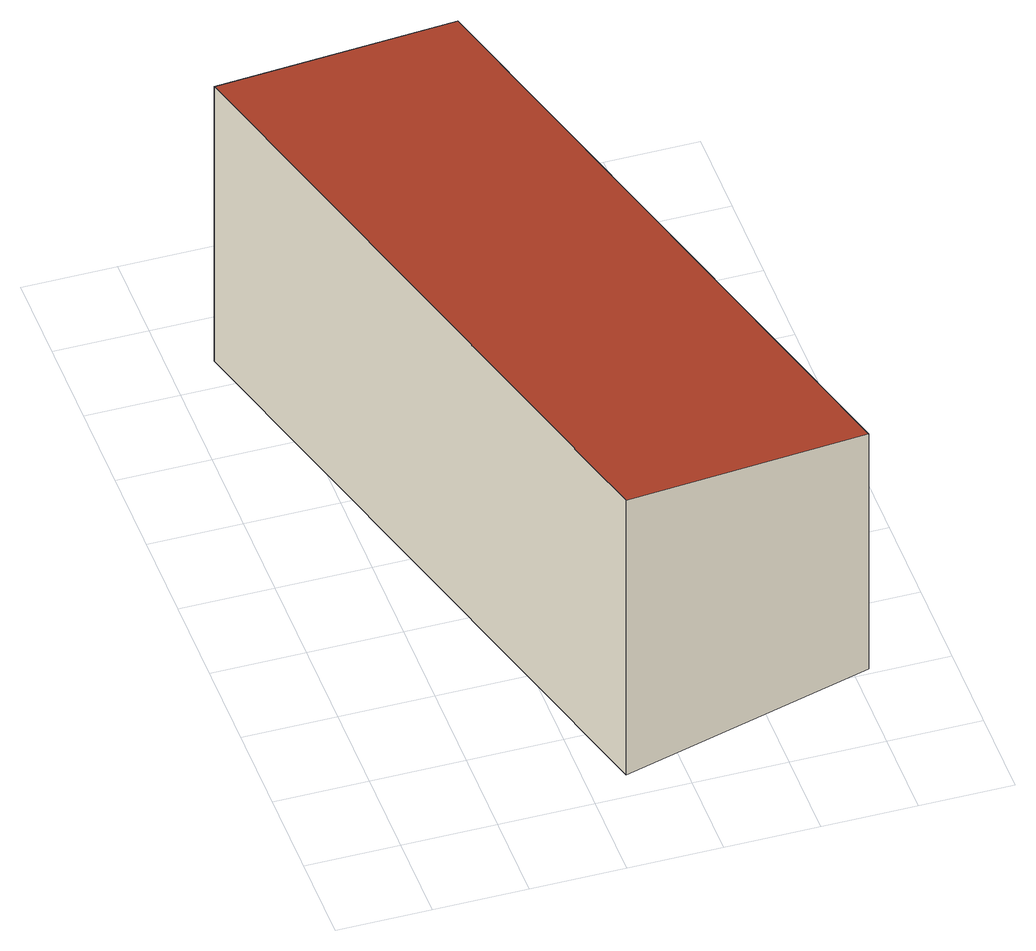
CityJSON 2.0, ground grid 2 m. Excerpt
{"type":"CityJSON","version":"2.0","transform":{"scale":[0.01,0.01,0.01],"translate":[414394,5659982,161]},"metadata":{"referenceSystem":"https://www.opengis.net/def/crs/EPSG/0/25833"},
"CityObjects":{
"building1":{"type":"Building","attributes":{"Dachtyp_tdc":"tdcPolyFlatRoof","Gemeindeschluessel":14612000,"Dachneigung":10.37,"QualitaetDacherkennung":73,"Geometrietyp2DReferenz":"3000","measuredHeight":7.17,"function":"31001_2000","roofType":"2100"},"geometry":[{"type":"Solid","lod":"2","boundaries":[[[[0,1,2,3]],[[1,4,5,2]],[[4,6,7,5]],[[6,0,3,7]],[[6,4,1,0]],[[3,2,5,7]]]],"semantics":{"surfaces":[{"type":"WallSurface"},{"type":"RoofSurface"},{"type":"GroundSurface"}],"values":[[0,0,0,0,1,2]]}}]}
},
"vertices":[
[93,1476,747],[644,1627,642],[644,1627,30],[93,1476,30],[1033,215,643],[1033,215,30],[484,63,747],[484,63,30]
]}
